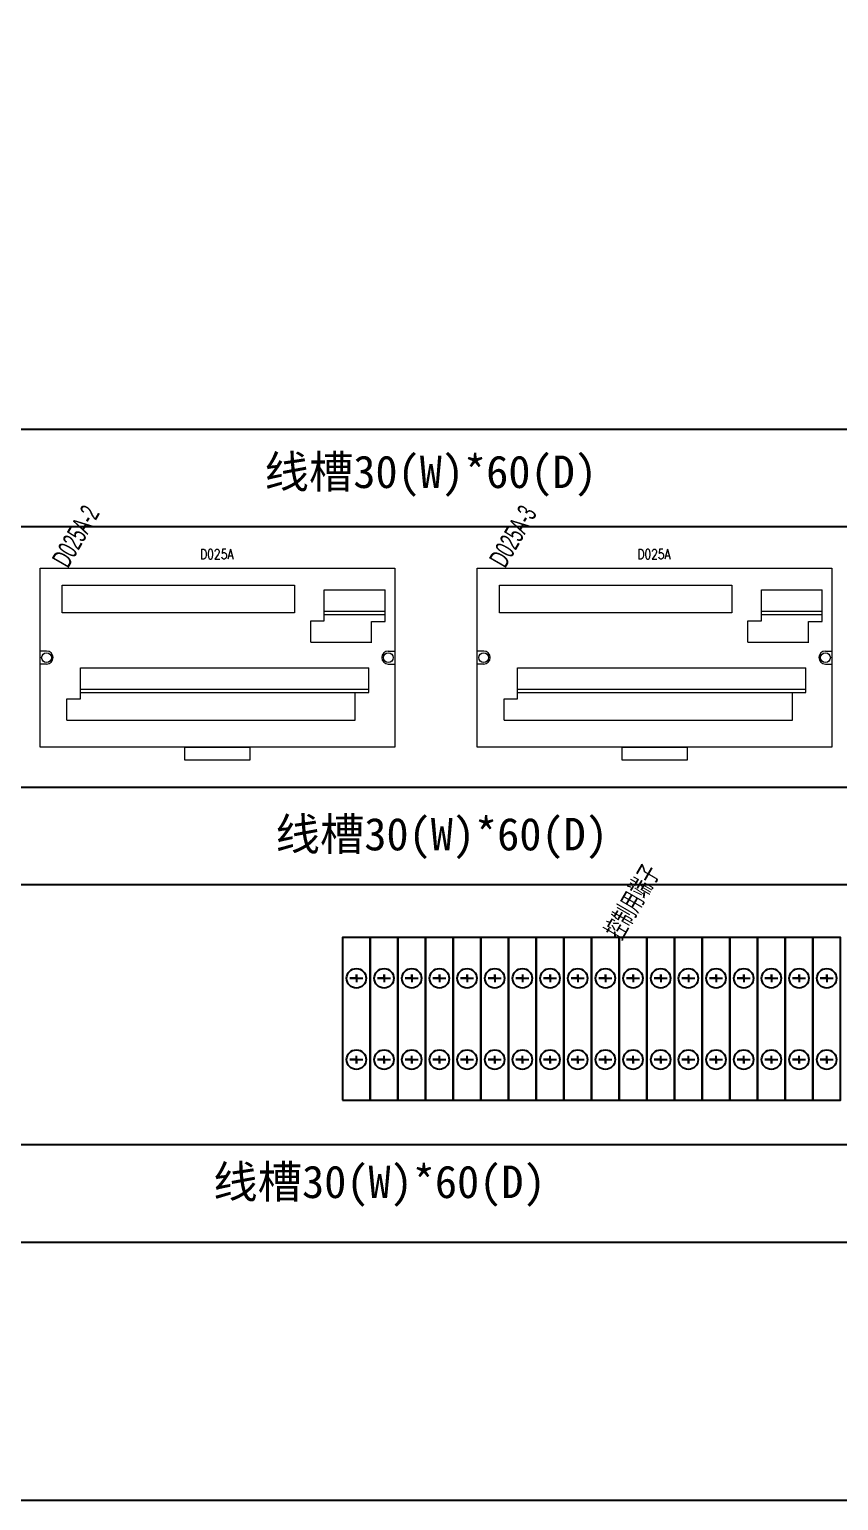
# Model space of a CAD drawing. Header units: millimetres. Extents: x 336 to 12810, y -1577 to 4105.
# Drawn here: x 6400.4 to 6649, y 940.4 to 1392.7 of the extents above; entities that cross this region are included whole.
import ezdxf
from ezdxf.enums import TextEntityAlignment as Align

# ---------------------------------------------------------------- set-up
doc = ezdxf.new("R2010")
doc.units = ezdxf.units.MM
doc.styles.get("Standard").update_dxf_attribs({"font": ''})
doc.styles.add('WD', font='romans.shx', dxfattribs={"width": 0.8, "bigfont": 'gbcbig.shx'})
doc.styles.add('样式 8', font='arial.ttf', dxfattribs={"width": 0.6, "height": 2.5})
doc.styles.get('Standard').set_extended_font_data('SimSun')

# ---------------------------------------------------------------- blocks, each defined once
blk = doc.blocks.new('DQ40A')
at = {"lineweight": 0}
for p, q in [((87.32, 38.83), (87.32, 48.33)), ((87.32, 48.33), (106, 48.33)), ((106, 38.64), (106, 48.33)), ((87.32, 41.76), (106, 41.76)), ((87.32, 40.76), (106, 40.76)), ((83.15, 32.27), (83.15, 38.83)), ((83.15, 38.83), (87.32, 38.83)), ((101.83, 32.08), (101.83, 38.64)), ((101.83, 38.64), (106, 38.64)), ((83.15, 32.27), (101.83, 32.27)), ((2, 29.5), (0, 29.5)), ((107, 29.5), (109, 29.5)), ((2, 25.5), (0, 25.5)), ((12.43, 14.85), (12.43, 24.35)), ((12.43, 24.35), (101, 24.35)), ((101, 16.78), (101, 24.35)), ((107, 25.5), (109, 25.5)), ((8.26, 8.29), (8.26, 14.85)), ((8.26, 14.85), (12.43, 14.85)), ((12.43, 17.78), (101, 17.78)), ((12.43, 16.78), (101, 16.78)), ((96.83, 8.29), (96.83, 16.78)), ((8.26, 8.29), (96.83, 8.29))]:
    blk.add_line(p, q, dxfattribs=at)
for points in [[(0, 55), (109, 55), (109, 0), (0, 0)], [(6.81, 49.79), (78.21, 49.79), (78.21, 41.29), (6.81, 41.29)], [(44.5, 0), (64.5, 0), (64.5, -4), (44.5, -4)]]:
    blk.add_lwpolyline(points, close=True, dxfattribs=at)
for centre in [(2, 27.5), (107, 27.5)]:
    blk.add_circle(centre, 1.5, dxfattribs=at)
for centre, start, end in [((2, 27.5), 270, 90), ((107, 27.5), 90, 270)]:
    blk.add_arc(centre, 2, start, end, dxfattribs=at)
at = {"lineweight": 0, "style": 'WD', "width": 0.8}
blk.add_attdef('型号', text='', height=3, dxfattribs=at).set_placement((54.32, 59.28), align=Align.MIDDLE)

msp = doc.modelspace()

# ---------------------------------------------------------------- linework, layer by layer
for p, q in [((7328.84, 1239.811), (6258.84, 1239.811)), ((6258.84, 1159.811), (7328.84, 1159.811)), ((6258.84, 1129.811), (7328.84, 1129.811)), ((6500.866, 1101), (6500.866, 1102.2)), ((6500.866, 1102.2), (6500.866, 1099.8)), ((6509.366, 1102.2), (6509.366, 1099.8)), ((6509.366, 1101), (6509.366, 1102.2)), ((6517.866, 1102.2), (6517.866, 1099.8)), ((6517.866, 1101), (6517.866, 1102.2)), ((6526.366, 1101), (6526.366, 1102.2)), ((6526.366, 1102.2), (6526.366, 1099.8)), ((6534.866, 1101), (6534.866, 1102.2)), ((6534.866, 1102.2), (6534.866, 1099.8)), ((6543.366, 1101), (6543.366, 1102.2)), ((6543.366, 1102.2), (6543.366, 1099.8)), ((6551.866, 1102.2), (6551.866, 1099.8)), ((6560.366, 1101), (6560.366, 1102.2)), ((6560.366, 1102.2), (6560.366, 1099.8)), ((6568.866, 1101), (6568.866, 1102.2)), ((6568.866, 1102.2), (6568.866, 1099.8)), ((6577.366, 1101), (6577.366, 1102.2)), ((6577.366, 1102.2), (6577.366, 1099.8)), ((6585.866, 1101), (6585.866, 1102.2)), ((6585.866, 1102.2), (6585.866, 1099.8)), ((6594.366, 1101), (6594.366, 1102.2)), ((6594.366, 1102.2), (6594.366, 1099.8)), ((6602.866, 1102.2), (6602.866, 1099.8)), ((6611.366, 1101), (6611.366, 1102.2)), ((6611.366, 1102.2), (6611.366, 1099.8)), ((6619.866, 1102.2), (6619.866, 1099.8)), ((6619.866, 1101), (6619.866, 1102.2)), ((6628.366, 1102.2), (6628.366, 1099.8)), ((6628.366, 1101), (6628.366, 1102.2)), ((6636.866, 1102.2), (6636.866, 1099.8)), ((6636.866, 1101), (6636.866, 1102.2)), ((6645.366, 1102.2), (6645.366, 1099.8)), ((6645.366, 1101), (6645.366, 1102.2)), ((7328.84, 1049.811), (6258.84, 1049.811))]:
    msp.add_line(p, q)
at = {"color": 0}
for p, q in [((6500.866, 1101), (6498.866, 1101)), ((6498.866, 1101), (6502.866, 1101)), ((6507.366, 1101), (6511.366, 1101)), ((6509.366, 1101), (6507.366, 1101)), ((6515.866, 1101), (6519.866, 1101)), ((6517.866, 1101), (6515.866, 1101)), ((6526.366, 1101), (6524.366, 1101)), ((6524.366, 1101), (6528.366, 1101)), ((6534.866, 1101), (6532.866, 1101)), ((6532.866, 1101), (6536.866, 1101)), ((6543.366, 1101), (6541.366, 1101)), ((6541.366, 1101), (6545.366, 1101)), ((6551.866, 1101), (6549.866, 1101)), ((6549.866, 1101), (6553.866, 1101)), ((6560.366, 1101), (6558.366, 1101)), ((6558.366, 1101), (6562.366, 1101)), ((6568.866, 1101), (6566.866, 1101)), ((6566.866, 1101), (6570.866, 1101)), ((6577.366, 1101), (6575.366, 1101)), ((6575.366, 1101), (6579.366, 1101)), ((6585.866, 1101), (6583.866, 1101)), ((6583.866, 1101), (6587.866, 1101)), ((6594.366, 1101), (6592.366, 1101)), ((6592.366, 1101), (6596.366, 1101)), ((6602.866, 1101), (6600.866, 1101)), ((6600.866, 1101), (6604.866, 1101)), ((6611.366, 1101), (6609.366, 1101)), ((6609.366, 1101), (6613.366, 1101)), ((6617.866, 1101), (6621.866, 1101)), ((6619.866, 1101), (6617.866, 1101)), ((6628.366, 1101), (6626.366, 1101)), ((6626.366, 1101), (6630.366, 1101)), ((6634.866, 1101), (6638.866, 1101)), ((6636.866, 1101), (6634.866, 1101)), ((6643.366, 1101), (6647.366, 1101)), ((6645.366, 1101), (6643.366, 1101)), ((6500.866, 1074.8), (6500.866, 1077.2)), ((6509.366, 1074.8), (6509.366, 1077.2)), ((6517.866, 1074.8), (6517.866, 1077.2)), ((6526.366, 1074.8), (6526.366, 1077.2)), ((6534.866, 1074.8), (6534.866, 1077.2)), ((6543.366, 1074.8), (6543.366, 1077.2)), ((6551.866, 1074.8), (6551.866, 1077.2)), ((6560.366, 1074.8), (6560.366, 1077.2)), ((6568.866, 1074.8), (6568.866, 1077.2)), ((6577.366, 1074.8), (6577.366, 1077.2)), ((6585.866, 1074.8), (6585.866, 1077.2)), ((6594.366, 1074.8), (6594.366, 1077.2)), ((6602.866, 1074.8), (6602.866, 1077.2)), ((6611.366, 1074.8), (6611.366, 1077.2)), ((6619.866, 1074.8), (6619.866, 1077.2)), ((6628.366, 1074.8), (6628.366, 1077.2)), ((6636.866, 1074.8), (6636.866, 1077.2)), ((6645.366, 1074.8), (6645.366, 1077.2)), ((6500.866, 1076), (6498.866, 1076)), ((6498.866, 1076), (6502.866, 1076)), ((6500.866, 1076), (6500.866, 1074.8)), ((6509.366, 1076), (6507.366, 1076)), ((6507.366, 1076), (6511.366, 1076)), ((6509.366, 1076), (6509.366, 1074.8)), ((6517.866, 1076), (6515.866, 1076)), ((6515.866, 1076), (6519.866, 1076)), ((6517.866, 1076), (6517.866, 1074.8)), ((6526.366, 1076), (6524.366, 1076)), ((6524.366, 1076), (6528.366, 1076)), ((6526.366, 1076), (6526.366, 1074.8)), ((6534.866, 1076), (6532.866, 1076)), ((6532.866, 1076), (6536.866, 1076)), ((6534.866, 1076), (6534.866, 1074.8)), ((6543.366, 1076), (6541.366, 1076)), ((6541.366, 1076), (6545.366, 1076)), ((6543.366, 1076), (6543.366, 1074.8)), ((6551.866, 1076), (6549.866, 1076)), ((6549.866, 1076), (6553.866, 1076)), ((6551.866, 1076), (6551.866, 1074.8)), ((6560.366, 1076), (6558.366, 1076)), ((6558.366, 1076), (6562.366, 1076)), ((6560.366, 1076), (6560.366, 1074.8)), ((6568.866, 1076), (6566.866, 1076)), ((6566.866, 1076), (6570.866, 1076)), ((6568.866, 1076), (6568.866, 1074.8)), ((6577.366, 1076), (6575.366, 1076)), ((6575.366, 1076), (6579.366, 1076)), ((6577.366, 1076), (6577.366, 1074.8)), ((6585.866, 1076), (6583.866, 1076)), ((6583.866, 1076), (6587.866, 1076)), ((6585.866, 1076), (6585.866, 1074.8)), ((6594.366, 1076), (6592.366, 1076)), ((6592.366, 1076), (6596.366, 1076)), ((6594.366, 1076), (6594.366, 1074.8)), ((6602.866, 1076), (6600.866, 1076)), ((6600.866, 1076), (6604.866, 1076)), ((6602.866, 1076), (6602.866, 1074.8)), ((6611.366, 1076), (6609.366, 1076)), ((6609.366, 1076), (6613.366, 1076)), ((6611.366, 1076), (6611.366, 1074.8)), ((6617.866, 1076), (6621.866, 1076)), ((6619.866, 1076), (6617.866, 1076)), ((6619.866, 1076), (6619.866, 1074.8)), ((6628.366, 1076), (6626.366, 1076)), ((6626.366, 1076), (6630.366, 1076)), ((6628.366, 1076), (6628.366, 1074.8)), ((6634.866, 1076), (6638.866, 1076)), ((6636.866, 1076), (6634.866, 1076)), ((6636.866, 1076), (6636.866, 1074.8)), ((6643.366, 1076), (6647.366, 1076)), ((6645.366, 1076), (6643.366, 1076)), ((6645.366, 1076), (6645.366, 1074.8))]:
    msp.add_line(p, q, dxfattribs=at)
at = {"color": 1}
msp.add_lwpolyline([(6148.29, 1948.1), (7905.608, 1948.1), (7905.608, 940.442), (6148.29, 940.442)], close=True, dxfattribs=at)
msp.add_lwpolyline([(6228.84, 1269.811), (7828.84, 1269.811), (7828.84, 1019.811), (6228.84, 1019.811)], close=True)
at = {"linetype": 'Continuous'}
for points in [[(6496.616, 1063.5), (6505.116, 1063.5), (6505.116, 1113.5), (6496.616, 1113.5)], [(6505.116, 1063.5), (6513.616, 1063.5), (6513.616, 1113.5), (6505.116, 1113.5)], [(6513.616, 1063.5), (6522.116, 1063.5), (6522.116, 1113.5), (6513.616, 1113.5)], [(6522.116, 1063.5), (6530.616, 1063.5), (6530.616, 1113.5), (6522.116, 1113.5)], [(6530.616, 1063.5), (6539.116, 1063.5), (6539.116, 1113.5), (6530.616, 1113.5)], [(6539.116, 1063.5), (6547.616, 1063.5), (6547.616, 1113.5), (6539.116, 1113.5)], [(6547.616, 1063.5), (6556.116, 1063.5), (6556.116, 1113.5), (6547.616, 1113.5)], [(6556.116, 1063.5), (6564.616, 1063.5), (6564.616, 1113.5), (6556.116, 1113.5)], [(6564.616, 1063.5), (6573.116, 1063.5), (6573.116, 1113.5), (6564.616, 1113.5)], [(6573.116, 1063.5), (6581.616, 1063.5), (6581.616, 1113.5), (6573.116, 1113.5)], [(6581.616, 1063.5), (6590.116, 1063.5), (6590.116, 1113.5), (6581.616, 1113.5)], [(6590.116, 1063.5), (6598.616, 1063.5), (6598.616, 1113.5), (6590.116, 1113.5)], [(6598.616, 1063.5), (6607.116, 1063.5), (6607.116, 1113.5), (6598.616, 1113.5)], [(6607.116, 1063.5), (6615.616, 1063.5), (6615.616, 1113.5), (6607.116, 1113.5)], [(6615.616, 1063.5), (6624.116, 1063.5), (6624.116, 1113.5), (6615.616, 1113.5)], [(6624.116, 1063.5), (6632.616, 1063.5), (6632.616, 1113.5), (6624.116, 1113.5)], [(6632.616, 1063.5), (6641.116, 1063.5), (6641.116, 1113.5), (6632.616, 1113.5)], [(6641.116, 1063.5), (6649.616, 1063.5), (6649.616, 1113.5), (6641.116, 1113.5)]]:
    msp.add_lwpolyline(points, close=True, dxfattribs=at)
for centre in [(6500.866, 1101), (6509.366, 1101), (6517.866, 1101), (6526.366, 1101), (6534.866, 1101), (6543.366, 1101), (6551.866, 1101), (6560.366, 1101), (6568.866, 1101), (6577.366, 1101), (6585.866, 1101), (6594.366, 1101), (6602.866, 1101), (6611.366, 1101), (6619.866, 1101), (6628.366, 1101), (6636.866, 1101), (6645.366, 1101)]:
    msp.add_circle(centre, 3)
at = {"color": 0}
for centre in [(6500.866, 1076), (6509.366, 1076), (6517.866, 1076), (6526.366, 1076), (6534.866, 1076), (6543.366, 1076), (6551.866, 1076), (6560.366, 1076), (6568.866, 1076), (6577.366, 1076), (6585.866, 1076), (6594.366, 1076), (6602.866, 1076), (6611.366, 1076), (6619.866, 1076), (6628.366, 1076), (6636.866, 1076), (6645.366, 1076)]:
    msp.add_circle(centre, 3, dxfattribs=at)

# ---------------------------------------------------------------- block references
at = {"lineweight": 0}
for p in [(6403.669, 1172.102), (6537.974, 1172.102)]:
    msp.add_blockref('DQ40A', p, dxfattribs=at).add_auto_attribs({'型号': 'D025A'})

# ---------------------------------------------------------------- texts
at = {"lineweight": 0, "style": '样式 8', "width": 0.6}
for s, p in [('D025A-2', (6412.268, 1226.826)), ('D025A-3', (6546.573, 1226.826)), ('控制用端子', (6582.019, 1112.474))]:
    msp.add_text(s, height=6, rotation=60, dxfattribs=at).set_placement(p)
at = {"lineweight": 0, "char_height": 10, "width": 120.02374, "attachment_point": 1}
for insert in [(6472.643, 1261.725), (6476.019, 1150.333), (6456.891, 1043.443)]:
    msp.add_mtext('线槽30(W)*60(D)', dxfattribs=dict(at, insert=insert))

doc.saveas('drawing.dxf')
